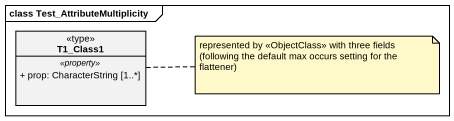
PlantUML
@startuml
mainframe class Test_AttributeMultiplicity
hide circle
hide empty members
skinparam classAttributeIconSize 0
class T1_Class1 <<type>> {
  .. <<property>> ..
  + prop: CharacterString [1..*]
}
note right of T1_Class1 : represented by <<ObjectClass>> with three fields (following the default max occurs setting for the flattener)
@enduml
